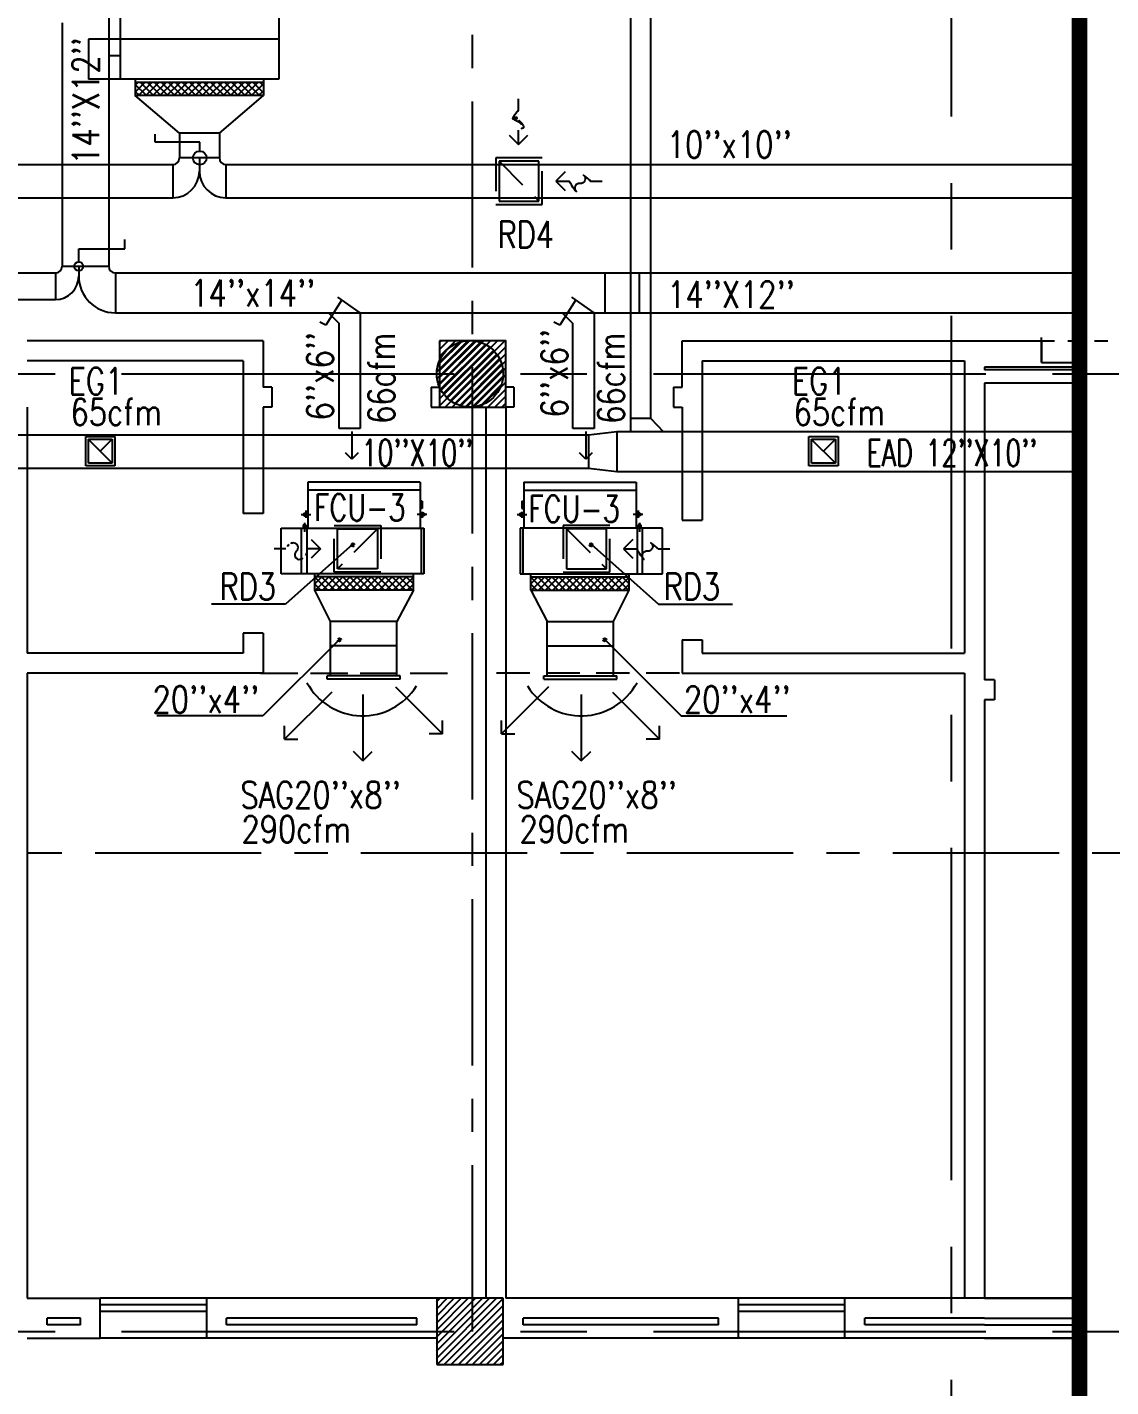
# Model space of a CAD drawing. Extents: x 417866200 to 417866302, y 43498034 to 43498122.
# Drawn here: x 417866259.87 to 417866268.02, y 43498040.02 to 43498050.24 of the extents above; entities that cross this region are included whole.
import ezdxf

# ---------------------------------------------------------------- set-up
doc = ezdxf.new("R2010")
doc.units = 0
doc.header["$MEASUREMENT"] = 0
for name, pattern in [('CENTER', [2, 1.25, -0.25, 0.25, -0.25]), ('CENTER2', [1.125, 0.75, -0.125, 0.125, -0.125]), ('CENTERX2', [4, 2.5, -0.5, 0.5, -0.5]), ('HIDDEN', [0.375, 0.25, -0.125])]:
    doc.linetypes.add(name, pattern=pattern)
doc.layers.get('0').update_dxf_attribs({"linetype": 'CONTINUOUS'})
for name, color, linetype in [('AXES', 11, 'CENTERX2'), ('AXES1', 11, 'CENTER'), ('COL', 7, 'CONTINUOUS'), ('DUCT', 6, 'CONTINUOUS'), ('ELEV', 2, 'CONTINUOUS'), ('EXDUCT', 10, 'CONTINUOUS'), ('FCU', 6, 'CONTINUOUS'), ('FHC', 9, 'CONTINUOUS'), ('HAT', 11, 'CONTINUOUS'), ('INSUL', 9, 'CONTINUOUS'), ('M-EGU.', 2, 'CONTINUOUS'), ('M-TEXT', 2, 'CONTINUOUS'), ('PSUPPLY', 3, 'HIDDEN'), ('WALL', 9, 'CONTINUOUS'), ('WIN', 9, 'CONTINUOUS')]:
    doc.layers.add(name, color=color, linetype=linetype)
doc.styles.add('ROMANS', font='ROMANS.shx', dxfattribs={"width": 0.6})

# ---------------------------------------------------------------- blocks, each defined once
blk = doc.blocks.new('*X56')
at = {"color": 0}
for p, q in [((193089, 10708), (193542, 11161)), ((193089, 10761), (193488, 11161)), ((193089, 10814), (193435, 11161)), ((193089, 10867), (193382, 11161)), ((193089, 10920), (193329, 11161)), ((193089, 10973), (193276, 11161)), ((193089, 11026), (193223, 11161)), ((193089, 11079), (193170, 11161)), ((193089, 11132), (193117, 11161)), ((193095, 10661), (193589, 11155)), ((193148, 10661), (193589, 11102)), ((193201, 10661), (193589, 11049)), ((193254, 10661), (193589, 10996)), ((193307, 10661), (193589, 10943)), ((193360, 10661), (193589, 10890)), ((193413, 10661), (193589, 10837)), ((193466, 10661), (193589, 10784)), ((193519, 10661), (193589, 10731)), ((193572, 10661), (193589, 10678))]:
    blk.add_line(p, q, dxfattribs=at)
blk = doc.blocks.new('*X45')
at = {"color": 0}
for p, q in [((73379, 125458), (73871, 125950)), ((73379, 125511), (73818, 125950)), ((73379, 125564), (73765, 125950)), ((73379, 125617), (73712, 125950)), ((73379, 125670), (73659, 125950)), ((73379, 125723), (73606, 125950)), ((73379, 125776), (73553, 125950)), ((73379, 125829), (73500, 125950)), ((73379, 125882), (73447, 125950)), ((73379, 125935), (73394, 125950)), ((73424, 125450), (73879, 125905)), ((73477, 125450), (73879, 125852)), ((73530, 125450), (73879, 125799)), ((73583, 125450), (73879, 125746)), ((73636, 125450), (73879, 125692)), ((73690, 125450), (73879, 125639)), ((73743, 125450), (73879, 125586)), ((73796, 125450), (73879, 125533)), ((73849, 125450), (73879, 125480))]:
    blk.add_line(p, q, dxfattribs=at)
blk = doc.blocks.new('COL50')
at = {"layer": 'COL'}
blk.add_lwpolyline([(-250, 250), (-250, -250), (250, -250), (250, 250)], close=True, dxfattribs=at)
blk = doc.blocks.new('*X25')
at = {"color": 0}
for p, q in [((-750, 2538), (-672, 2616)), ((-750, 2591), (-725, 2616)), ((-660, 2516), (-750, 2606)), ((-719, 2516), (-619, 2616)), ((-607, 2516), (-707, 2616)), ((-666, 2516), (-566, 2616)), ((-554, 2516), (-654, 2616)), ((-613, 2516), (-513, 2616)), ((-501, 2516), (-601, 2616)), ((-560, 2516), (-460, 2616)), ((-448, 2516), (-548, 2616)), ((-507, 2516), (-407, 2616)), ((-394, 2516), (-494, 2616)), ((-454, 2516), (-354, 2616)), ((-341, 2516), (-441, 2616)), ((-401, 2516), (-301, 2616)), ((-288, 2516), (-388, 2616)), ((-348, 2516), (-248, 2616)), ((-235, 2516), (-335, 2616)), ((-295, 2516), (-195, 2616)), ((-182, 2516), (-282, 2616)), ((-242, 2516), (-142, 2616)), ((-129, 2516), (-229, 2616)), ((-189, 2516), (-89, 2616)), ((-76, 2516), (-176, 2616)), ((-136, 2516), (-36, 2616)), ((-23, 2516), (-123, 2616)), ((-83, 2516), (17, 2616)), ((30, 2516), (-70, 2616)), ((-30, 2516), (70, 2616)), ((83, 2516), (-17, 2616)), ((23, 2516), (123, 2616)), ((136, 2516), (36, 2616)), ((76, 2516), (176, 2616)), ((189, 2516), (89, 2616)), ((129, 2516), (215, 2601)), ((215, 2543), (142, 2616)), ((215, 2596), (195, 2616)), ((-713, 2516), (-750, 2553)), ((182, 2516), (215, 2548))]:
    blk.add_line(p, q, dxfattribs=at)
blk = doc.blocks.new('WAP16')
at = {"color": 6}
for p, q in [((-597, 0), (-597, -737)), ((-597, 0), (597, 0)), ((597, 0), (597, -737)), ((-597, -437), (597, -437)), ((-597, -737), (597, -737))]:
    blk.add_line(p, q, dxfattribs=at)
at = {"color": 3}
for p, q in [((-597, -32), (597, -32)), ((597, -437), (835, -437)), ((835, -437), (835, -737)), ((597, -562), (670, -562)), ((-482, -737), (-482, -862)), ((-482, -762), (482, -762)), ((482, -737), (482, -862)), ((597, -737), (835, -737)), ((-482, -862), (482, -862))]:
    blk.add_line(p, q, dxfattribs=at)
at = {"color": 11}
blk.add_blockref('*X25', (268, -3378), dxfattribs=at)
blk = doc.blocks.new('*X58')
at = {"color": 0}
for p, q in [((16890, -2467), (16943, -2414)), ((16890, -2520), (16990, -2420)), ((16990, -2512), (16892, -2414)), ((16990, -2459), (16945, -2414)), ((16990, -2565), (16890, -2465)), ((16890, -2573), (16990, -2473)), ((16990, -2619), (16890, -2519)), ((16890, -2626), (16990, -2526)), ((16990, -2672), (16890, -2572)), ((16890, -2679), (16990, -2579)), ((16990, -2725), (16890, -2625)), ((16890, -2732), (16990, -2632)), ((16990, -2778), (16890, -2678)), ((16890, -2785), (16990, -2685)), ((16990, -2831), (16890, -2731)), ((16890, -2838), (16990, -2738)), ((16990, -2884), (16890, -2784)), ((16890, -2891), (16990, -2791)), ((16990, -2937), (16890, -2837)), ((16890, -2944), (16990, -2844)), ((16990, -2990), (16890, -2890)), ((16890, -2997), (16990, -2897)), ((16990, -3043), (16890, -2943)), ((16890, -3050), (16990, -2950)), ((16990, -3096), (16890, -2996)), ((16890, -3103), (16990, -3003)), ((16990, -3149), (16890, -3049)), ((16892, -3155), (16990, -3056)), ((16944, -3155), (16890, -3102)), ((16945, -3155), (16990, -3109))]:
    blk.add_line(p, q, dxfattribs=at)
blk = doc.blocks.new('*X59')
at = {"color": 0}
for p, q in [((16890, -2467), (16943, -2414)), ((16890, -2520), (16990, -2420)), ((16990, -2512), (16892, -2414)), ((16990, -2459), (16945, -2414)), ((16990, -2565), (16890, -2465)), ((16890, -2573), (16990, -2473)), ((16990, -2619), (16890, -2519)), ((16890, -2626), (16990, -2526)), ((16990, -2672), (16890, -2572)), ((16890, -2679), (16990, -2579)), ((16990, -2725), (16890, -2625)), ((16890, -2732), (16990, -2632)), ((16990, -2778), (16890, -2678)), ((16890, -2785), (16990, -2685)), ((16990, -2831), (16890, -2731)), ((16890, -2838), (16990, -2738)), ((16990, -2884), (16890, -2784)), ((16890, -2891), (16990, -2791)), ((16990, -2937), (16890, -2837)), ((16890, -2944), (16990, -2844)), ((16990, -2990), (16890, -2890)), ((16890, -2997), (16990, -2897)), ((16990, -3043), (16890, -2943)), ((16890, -3050), (16990, -2950)), ((16990, -3096), (16890, -2996)), ((16890, -3103), (16990, -3003)), ((16990, -3149), (16890, -3049)), ((16892, -3155), (16990, -3056)), ((16944, -3155), (16890, -3102)), ((16945, -3155), (16990, -3109))]:
    blk.add_line(p, q, dxfattribs=at)

msp = doc.modelspace()

# ---------------------------------------------------------------- hatches: boundary and pattern name
at = {"layer": 'HAT'}
h = msp.add_hatch(dxfattribs=at)
h.set_pattern_fill('ANSI31', color=256, scale=0.3, style=0)
h.set_pattern_definition([(45, (417866201.96366, 43498004.003636), (-0.026516504, 0.026516504), [])])
h.paths.add_polyline_path([(417866262.954, 43498047.638), (417866263.204, 43498047.638), (417866263.204, 43498047.888, 0.414214)])
h.paths.add_polyline_path([(417866263.204, 43498047.888), (417866263.204, 43498047.638), (417866263.454, 43498047.638, 0.414214)])
h.paths.add_polyline_path([(417866263.454, 43498047.638), (417866263.204, 43498047.638), (417866263.204, 43498047.388, 0.414214)])
h.paths.add_polyline_path([(417866263.204, 43498047.638), (417866262.954, 43498047.638, 0.414214), (417866263.204, 43498047.388)])

# ---------------------------------------------------------------- linework, layer by layer
at = {"layer": 'AXES'}
for p, q in [((417866266.824, 43498033.573), (417866266.824, 43498111.285)), ((417866200.584, 43498047.637), (417866268.624, 43498047.637)), ((417866200.584, 43498040.437), (417866268.624, 43498040.437))]:
    msp.add_line(p, q, dxfattribs=at)
at = {"layer": 'AXES1'}
for p, q in [((417866263.224, 43498040.437), (417866263.224, 43498099.257)), ((417866210.384, 43498044.037), (417866268.624, 43498044.037))]:
    msp.add_line(p, q, dxfattribs=at)
at = {"layer": 'COL'}
for p, q in [((417866263.454, 43498040.687), (417866262.954, 43498040.687)), ((417866262.954, 43498040.687), (417866262.954, 43498040.187)), ((417866263.454, 43498040.187), (417866263.454, 43498040.687)), ((417866262.954, 43498040.187), (417866263.454, 43498040.187))]:
    msp.add_line(p, q, dxfattribs=at)
at = {"layer": 'DUCT', "linetype": 'ByBlock'}
for p, q in [((417866260.487, 43498053.748), (417866260.487, 43498048.447)), ((417866260.137, 43498050.278), (417866260.137, 43498048.447)), ((417866261.019, 43498049.449), (417866260.687, 43498049.73)), ((417866261.319, 43498049.449), (417866261.652, 43498049.73)), ((417866260.837, 43498049.381), (417866260.837, 43498049.44)), ((417866261.172, 43498049.381), (417866260.837, 43498049.381)), ((417866261.019, 43498049.449), (417866261.019, 43498049.262)), ((417866261.319, 43498049.449), (417866261.019, 43498049.449)), ((417866261.172, 43498049.313), (417866261.172, 43498049.381)), ((417866261.319, 43498049.449), (417866261.319, 43498049.262)), ((417866261.319, 43498049.262), (417866261.019, 43498049.262)), ((417866261.169, 43498049.262), (417866261.169, 43498049.162)), ((417866256.794, 43498049.212), (417866260.969, 43498049.212)), ((417866260.969, 43498049.212), (417866260.969, 43498048.962)), ((417866261.369, 43498049.212), (417866261.369, 43498048.962)), ((417866261.369, 43498049.212), (417866267.764, 43498049.212)), ((417866256.794, 43498048.962), (417866260.969, 43498048.962)), ((417866261.369, 43498048.962), (417866267.764, 43498048.962)), ((417866260.137, 43498048.447), (417866260.487, 43498048.447)), ((417866260.262, 43498048.447), (417866260.262, 43498048.372)), ((417866256.481, 43498048.397), (417866260.087, 43498048.397)), ((417866260.087, 43498048.397), (417866260.087, 43498048.197)), ((417866260.537, 43498048.397), (417866260.537, 43498048.097)), ((417866260.537, 43498048.397), (417866267.764, 43498048.397)), ((417866264.219, 43498048.397), (417866264.219, 43498048.097)), ((417866264.477, 43498048.397), (417866264.477, 43498048.097)), ((417866255.395, 43498048.197), (417866260.087, 43498048.197)), ((417866260.537, 43498048.097), (417866267.764, 43498048.097))]:
    msp.add_line(p, q, dxfattribs=at)
at = {"layer": 'DUCT', "color": 2, "linetype": 'ByBlock'}
for p, q in [((417866260.609, 43498048.579), (417866260.609, 43498048.648)), ((417866260.262, 43498048.579), (417866260.609, 43498048.579)), ((417866260.262, 43498048.479), (417866260.262, 43498048.579))]:
    msp.add_line(p, q, dxfattribs=at)
at = {"layer": 'DUCT'}
for p, q in [((417866262.241, 43498048.194), (417866262.12, 43498048.003)), ((417866262.379, 43498048.097), (417866262.211, 43498048.215)), ((417866264, 43498048.194), (417866263.88, 43498048.003)), ((417866264.138, 43498048.097), (417866263.971, 43498048.215)), ((417866262.12, 43498048.003), (417866262.075, 43498048.026)), ((417866262.139, 43498048.097), (417866262.219, 43498048.017)), ((417866262.379, 43498048.097), (417866262.379, 43498047.226)), ((417866263.88, 43498048.003), (417866263.835, 43498048.026)), ((417866263.898, 43498048.097), (417866263.978, 43498048.017)), ((417866264.138, 43498048.097), (417866264.138, 43498047.226)), ((417866262.12, 43498048.003), (417866262.12, 43498048.003)), ((417866262.219, 43498047.226), (417866262.219, 43498048.017)), ((417866263.88, 43498048.003), (417866263.88, 43498048.003)), ((417866263.978, 43498047.226), (417866263.978, 43498048.017)), ((417866262.379, 43498047.226), (417866262.219, 43498047.226)), ((417866264.138, 43498047.226), (417866263.978, 43498047.226))]:
    msp.add_line(p, q, dxfattribs=at)
at = {"layer": 'DUCT', "linetype": 'Continuous'}
for p, q in [((417866262.155, 43498045.776), (417866262.036, 43498046.011)), ((417866262.778, 43498046.011), (417866262.655, 43498045.776)), ((417866263.661, 43498046.011), (417866263.784, 43498045.776)), ((417866264.284, 43498045.776), (417866264.402, 43498046.011)), ((417866262.155, 43498045.593), (417866262.155, 43498045.776)), ((417866262.655, 43498045.776), (417866262.155, 43498045.776)), ((417866262.655, 43498045.593), (417866262.655, 43498045.776)), ((417866263.784, 43498045.593), (417866263.784, 43498045.776)), ((417866263.784, 43498045.776), (417866264.284, 43498045.776)), ((417866264.284, 43498045.593), (417866264.284, 43498045.776))]:
    msp.add_line(p, q, dxfattribs=at)
at = {"layer": 'DUCT', "linetype": 'ByBlock'}
msp.add_circle((417866261.172, 43498049.262), 0.0512, dxfattribs=at)
at = {"layer": 'DUCT', "color": 2, "linetype": 'ByBlock'}
msp.add_circle((417866260.262, 43498048.447), 0.0337, dxfattribs=at)
at = {"layer": 'DUCT', "linetype": 'ByBlock'}
for centre, radius, start, end in [((417866260.969, 43498049.262), 0.05, 270, 0), ((417866261.369, 43498049.262), 0.05, 180, 270), ((417866260.969, 43498049.162), 0.2, 270, 0), ((417866261.369, 43498049.162), 0.2, 180, 270), ((417866260.087, 43498048.447), 0.05, 270, 0), ((417866260.537, 43498048.447), 0.05, 180, 270), ((417866260.087, 43498048.372), 0.175, 270, 0), ((417866260.537, 43498048.372), 0.275, 180, 270)]:
    msp.add_arc(centre, radius, start, end, dxfattribs=at)
at = {"layer": 'ELEV', "linetype": 'CENTER2', "const_width": 0.12}
msp.add_lwpolyline([(417866267.788, 43498038.037), (417866267.788, 43498101.657)], dxfattribs=at)
at = {"layer": 'EXDUCT', "linetype": 'ByBlock'}
for p, q in [((417866264.413, 43498047.201), (417866264.413, 43498052.819)), ((417866264.563, 43498047.301), (417866264.563, 43498052.819)), ((417866264.563, 43498047.301), (417866264.413, 43498047.301)), ((417866264.563, 43498047.301), (417866264.66, 43498047.201)), ((417866264.095, 43498047.176), (417866258.403, 43498047.176)), ((417866264.308, 43498047.201), (417866264.095, 43498047.176)), ((417866264.095, 43498047.176), (417866264.095, 43498046.926)), ((417866264.308, 43498047.201), (417866264.308, 43498046.901)), ((417866267.764, 43498047.201), (417866264.308, 43498047.201)), ((417866264.095, 43498046.926), (417866258.403, 43498046.926)), ((417866264.308, 43498046.901), (417866264.095, 43498046.926)), ((417866267.764, 43498046.901), (417866264.308, 43498046.901))]:
    msp.add_line(p, q, dxfattribs=at)
at = {"layer": 'FCU', "color": 6}
for p, q in [((417866262.829, 43498046.823), (417866261.985, 43498046.823)), ((417866261.985, 43498046.823), (417866261.985, 43498046.477)), ((417866262.829, 43498046.823), (417866262.829, 43498046.477)), ((417866263.609, 43498046.823), (417866264.454, 43498046.823)), ((417866263.609, 43498046.823), (417866263.609, 43498046.477)), ((417866264.454, 43498046.823), (417866264.454, 43498046.477)), ((417866261.938, 43498046.477), (417866262.858, 43498046.477)), ((417866261.938, 43498046.134), (417866261.938, 43498046.477)), ((417866262.858, 43498046.477), (417866262.858, 43498046.134)), ((417866264.501, 43498046.477), (417866263.581, 43498046.477)), ((417866263.581, 43498046.477), (417866263.581, 43498046.134)), ((417866264.501, 43498046.134), (417866264.501, 43498046.477)), ((417866262.858, 43498046.134), (417866261.938, 43498046.134)), ((417866263.581, 43498046.134), (417866264.501, 43498046.134))]:
    msp.add_line(p, q, dxfattribs=at)
at = {"layer": 'FCU', "color": 3}
for p, q in [((417866262.829, 43498046.762), (417866261.985, 43498046.762)), ((417866263.609, 43498046.762), (417866264.454, 43498046.762)), ((417866261.955, 43498046.591), (417866261.985, 43498046.591)), ((417866261.955, 43498046.591), (417866261.955, 43498046.571)), ((417866261.97, 43498046.61), (417866261.97, 43498046.554)), ((417866262.844, 43498046.681), (417866262.829, 43498046.681)), ((417866262.844, 43498046.626), (417866262.829, 43498046.626)), ((417866262.859, 43498046.591), (417866262.829, 43498046.591)), ((417866262.844, 43498046.681), (417866262.844, 43498046.626)), ((417866262.844, 43498046.601), (417866262.844, 43498046.554)), ((417866262.859, 43498046.591), (417866262.859, 43498046.571)), ((417866263.579, 43498046.591), (417866263.579, 43498046.571)), ((417866263.579, 43498046.591), (417866263.609, 43498046.591)), ((417866263.594, 43498046.681), (417866263.609, 43498046.681)), ((417866263.594, 43498046.681), (417866263.594, 43498046.626)), ((417866263.594, 43498046.626), (417866263.609, 43498046.626)), ((417866263.594, 43498046.601), (417866263.594, 43498046.554)), ((417866264.484, 43498046.591), (417866264.454, 43498046.591)), ((417866264.469, 43498046.61), (417866264.469, 43498046.554)), ((417866264.484, 43498046.591), (417866264.484, 43498046.571)), ((417866261.935, 43498046.581), (417866262.007, 43498046.581)), ((417866261.949, 43498046.502), (417866261.969, 43498046.502)), ((417866261.949, 43498046.502), (417866261.949, 43498046.477)), ((417866261.955, 43498046.571), (417866261.985, 43498046.571)), ((417866261.959, 43498046.518), (417866261.959, 43498046.449)), ((417866261.969, 43498046.502), (417866261.969, 43498046.477)), ((417866262.879, 43498046.581), (417866262.806, 43498046.581)), ((417866262.859, 43498046.571), (417866262.829, 43498046.571)), ((417866263.559, 43498046.581), (417866263.632, 43498046.581)), ((417866263.579, 43498046.571), (417866263.609, 43498046.571)), ((417866264.504, 43498046.581), (417866264.431, 43498046.581)), ((417866264.484, 43498046.571), (417866264.454, 43498046.571)), ((417866264.489, 43498046.502), (417866264.469, 43498046.502)), ((417866264.469, 43498046.502), (417866264.469, 43498046.477)), ((417866264.479, 43498046.518), (417866264.479, 43498046.449)), ((417866264.489, 43498046.502), (417866264.489, 43498046.477)), ((417866261.785, 43498046.134), (417866261.785, 43498046.477)), ((417866261.785, 43498046.477), (417866261.938, 43498046.477)), ((417866261.976, 43498046.477), (417866261.976, 43498046.134)), ((417866262.837, 43498046.477), (417866262.837, 43498046.134)), ((417866263.601, 43498046.477), (417866263.601, 43498046.134)), ((417866264.462, 43498046.477), (417866264.462, 43498046.134)), ((417866264.653, 43498046.477), (417866264.501, 43498046.477)), ((417866264.653, 43498046.134), (417866264.653, 43498046.477)), ((417866261.938, 43498046.134), (417866261.785, 43498046.134)), ((417866262.036, 43498046.011), (417866262.036, 43498046.134)), ((417866262.778, 43498046.111), (417866262.036, 43498046.111)), ((417866262.778, 43498046.011), (417866262.778, 43498046.134)), ((417866263.661, 43498046.011), (417866263.661, 43498046.134)), ((417866263.661, 43498046.111), (417866264.402, 43498046.111)), ((417866264.402, 43498046.011), (417866264.402, 43498046.134)), ((417866264.501, 43498046.134), (417866264.653, 43498046.134)), ((417866262.778, 43498046.011), (417866262.036, 43498046.011)), ((417866263.661, 43498046.011), (417866264.402, 43498046.011))]:
    msp.add_line(p, q, dxfattribs=at)
at = {"layer": 'FHC', "color": 250, "linetype": 'HIDDEN', "ltscale": 0.25}
msp.add_line((417866267.501, 43498047.887), (417866268.421, 43498047.887), dxfattribs=at)
at = {"layer": 'FHC', "linetype": 'ByBlock', "ltscale": 0.3}
msp.add_lwpolyline([(417866267.501, 43498047.722), (417866267.501, 43498047.912)], dxfattribs=at)
at = {"layer": 'INSUL'}
for p, q in [((417866260.024, 43498040.487), (417866260.024, 43498040.537)), ((417866260.274, 43498040.537), (417866260.024, 43498040.537)), ((417866260.274, 43498040.487), (417866260.024, 43498040.487)), ((417866260.274, 43498040.487), (417866260.274, 43498040.537)), ((417866262.804, 43498040.537), (417866261.374, 43498040.537)), ((417866261.374, 43498040.487), (417866261.374, 43498040.537)), ((417866262.804, 43498040.487), (417866261.374, 43498040.487)), ((417866262.804, 43498040.487), (417866262.804, 43498040.537)), ((417866263.604, 43498040.487), (417866263.604, 43498040.537)), ((417866265.074, 43498040.537), (417866263.604, 43498040.537)), ((417866265.074, 43498040.487), (417866263.604, 43498040.487)), ((417866265.074, 43498040.487), (417866265.074, 43498040.537)), ((417866266.174, 43498040.487), (417866266.174, 43498040.537)), ((417866267.074, 43498040.537), (417866266.174, 43498040.537)), ((417866266.174, 43498040.487), (417866266.174, 43498040.537)), ((417866267.074, 43498040.487), (417866266.174, 43498040.487)), ((417866267.074, 43498040.537), (417866267.788, 43498040.537)), ((417866267.074, 43498040.487), (417866267.788, 43498040.487))]:
    msp.add_line(p, q, dxfattribs=at)
at = {"layer": 'M-EGU.'}
for p, q in [((417866263.57, 43498049.62), (417866263.57, 43498049.706)), ((417866263.57, 43498049.363), (417866263.57, 43498049.47)), ((417866263.499, 43498049.434), (417866263.57, 43498049.363)), ((417866263.57, 43498049.363), (417866263.64, 43498049.434)), ((417866263.423, 43498049.237), (417866263.423, 43498048.937)), ((417866263.723, 43498049.237), (417866263.423, 43498049.237)), ((417866263.723, 43498048.937), (417866263.723, 43498049.237)), ((417866263.921, 43498049.157), (417866263.85, 43498049.087)), ((417866263.85, 43498049.087), (417866263.921, 43498049.016)), ((417866263.85, 43498049.087), (417866263.951, 43498049.087)), ((417866264.111, 43498049.087), (417866264.199, 43498049.087)), ((417866263.423, 43498048.937), (417866263.723, 43498048.937)), ((417866262.315, 43498047.204), (417866262.315, 43498046.997)), ((417866264.075, 43498047.204), (417866264.075, 43498046.997)), ((417866260.334, 43498046.966), (417866260.334, 43498047.146)), ((417866260.334, 43498047.146), (417866260.514, 43498047.146)), ((417866260.514, 43498047.146), (417866260.514, 43498046.966)), ((417866265.772, 43498046.966), (417866265.772, 43498047.146)), ((417866265.772, 43498047.146), (417866265.952, 43498047.146)), ((417866265.952, 43498047.146), (417866265.952, 43498046.966)), ((417866262.315, 43498046.997), (417866262.268, 43498047.044)), ((417866262.362, 43498047.044), (417866262.315, 43498046.997)), ((417866264.075, 43498046.997), (417866264.027, 43498047.044)), ((417866264.122, 43498047.044), (417866264.075, 43498046.997)), ((417866260.514, 43498046.966), (417866260.334, 43498046.966)), ((417866265.952, 43498046.966), (417866265.772, 43498046.966)), ((417866262.01, 43498046.393), (417866262.08, 43498046.322)), ((417866262.208, 43498046.172), (417866262.208, 43498046.472)), ((417866262.208, 43498046.472), (417866262.508, 43498046.472)), ((417866262.508, 43498046.472), (417866262.508, 43498046.172)), ((417866263.931, 43498046.472), (417866263.931, 43498046.172)), ((417866264.231, 43498046.472), (417866263.931, 43498046.472)), ((417866264.231, 43498046.172), (417866264.231, 43498046.472)), ((417866264.429, 43498046.393), (417866264.358, 43498046.322)), ((417866261.82, 43498046.322), (417866261.731, 43498046.322)), ((417866262.08, 43498046.322), (417866261.979, 43498046.322)), ((417866262.08, 43498046.322), (417866262.01, 43498046.251)), ((417866264.358, 43498046.322), (417866264.429, 43498046.251)), ((417866264.358, 43498046.322), (417866264.459, 43498046.322)), ((417866264.618, 43498046.322), (417866264.707, 43498046.322)), ((417866262.036, 43498046.011), (417866262.036, 43498046.134)), ((417866262.508, 43498046.172), (417866262.208, 43498046.172)), ((417866263.931, 43498046.172), (417866264.231, 43498046.172)), ((417866262.655, 43498045.593), (417866262.155, 43498045.593)), ((417866262.155, 43498045.368), (417866262.155, 43498045.593)), ((417866262.655, 43498045.368), (417866262.655, 43498045.593)), ((417866263.784, 43498045.593), (417866264.284, 43498045.593)), ((417866263.784, 43498045.368), (417866263.784, 43498045.593)), ((417866264.284, 43498045.368), (417866264.284, 43498045.593)), ((417866262.13, 43498045.343), (417866262.13, 43498045.368)), ((417866262.68, 43498045.368), (417866262.13, 43498045.368)), ((417866262.68, 43498045.343), (417866262.68, 43498045.368)), ((417866263.759, 43498045.343), (417866263.759, 43498045.368)), ((417866263.759, 43498045.368), (417866264.309, 43498045.368)), ((417866264.309, 43498045.343), (417866264.309, 43498045.368)), ((417866262.68, 43498045.343), (417866262.13, 43498045.343)), ((417866262.644, 43498045.284), (417866262.998, 43498044.931)), ((417866263.794, 43498045.284), (417866263.441, 43498044.931)), ((417866263.759, 43498045.343), (417866264.309, 43498045.343)), ((417866262.164, 43498045.244), (417866261.81, 43498044.891)), ((417866262.397, 43498045.227), (417866262.397, 43498044.727)), ((417866264.041, 43498045.227), (417866264.041, 43498044.727)), ((417866264.275, 43498045.244), (417866264.628, 43498044.891)), ((417866261.81, 43498044.891), (417866261.81, 43498044.991)), ((417866262.998, 43498044.931), (417866262.998, 43498045.031)), ((417866263.441, 43498044.931), (417866263.441, 43498045.031)), ((417866264.628, 43498044.891), (417866264.628, 43498044.991)), ((417866261.81, 43498044.891), (417866261.91, 43498044.891)), ((417866262.998, 43498044.931), (417866262.898, 43498044.931)), ((417866263.441, 43498044.931), (417866263.541, 43498044.931)), ((417866264.628, 43498044.891), (417866264.528, 43498044.891)), ((417866262.397, 43498044.727), (417866262.327, 43498044.798)), ((417866262.397, 43498044.727), (417866262.468, 43498044.798)), ((417866264.041, 43498044.727), (417866263.97, 43498044.798)), ((417866264.041, 43498044.727), (417866264.112, 43498044.798))]:
    msp.add_line(p, q, dxfattribs=at)
at = {"layer": 'M-EGU.', "linetype": 'HIDDEN'}
for p, q in [((417866263.398, 43498049.262), (417866263.398, 43498048.912)), ((417866263.748, 43498049.262), (417866263.398, 43498049.262)), ((417866263.748, 43498048.912), (417866263.748, 43498049.262)), ((417866263.423, 43498049.237), (417866263.723, 43498048.937)), ((417866263.398, 43498048.912), (417866263.748, 43498048.912)), ((417866260.314, 43498046.946), (417866260.314, 43498047.166)), ((417866260.314, 43498047.166), (417866260.534, 43498047.166)), ((417866260.514, 43498046.966), (417866260.334, 43498047.146)), ((417866260.424, 43498047.056), (417866260.514, 43498047.146)), ((417866260.534, 43498047.166), (417866260.534, 43498046.946)), ((417866265.752, 43498046.946), (417866265.752, 43498047.166)), ((417866265.752, 43498047.166), (417866265.972, 43498047.166)), ((417866265.952, 43498046.966), (417866265.772, 43498047.146)), ((417866265.862, 43498047.056), (417866265.952, 43498047.146)), ((417866265.972, 43498047.166), (417866265.972, 43498046.946)), ((417866260.534, 43498046.946), (417866260.314, 43498046.946)), ((417866265.972, 43498046.946), (417866265.752, 43498046.946)), ((417866262.183, 43498046.147), (417866262.183, 43498046.497)), ((417866262.183, 43498046.497), (417866262.533, 43498046.497)), ((417866262.533, 43498046.497), (417866262.533, 43498046.147)), ((417866263.906, 43498046.497), (417866263.906, 43498046.147)), ((417866264.256, 43498046.497), (417866263.906, 43498046.497)), ((417866264.256, 43498046.147), (417866264.256, 43498046.497)), ((417866262.508, 43498046.472), (417866262.208, 43498046.172)), ((417866263.931, 43498046.472), (417866264.231, 43498046.172)), ((417866262.533, 43498046.147), (417866262.183, 43498046.147)), ((417866263.906, 43498046.147), (417866264.256, 43498046.147)), ((417866261.629, 43498045.387), (417866263.041, 43498045.387)), ((417866261.66, 43498045.387), (417866263.072, 43498045.387)), ((417866264.779, 43498045.387), (417866263.279, 43498045.387))]:
    msp.add_line(p, q, dxfattribs=at)
at = {"layer": 'M-EGU.'}
for points in [[(417866263.57, 43498049.62, -0.187862), (417866263.533, 43498049.597, -0.202645), (417866263.523, 43498049.558, -0.616915), (417866263.573, 43498049.542, 0.668708), (417866263.62, 43498049.523, 0.194285), (417866263.606, 43498049.487, 0.186051), (417866263.57, 43498049.47)], [(417866264.111, 43498049.087, -0.1324), (417866264.088, 43498049.119, -0.15664), (417866264.057, 43498049.132, -0.736612), (417866264.032, 43498049.069, 0.774232), (417866264.004, 43498049.008, 0.203349), (417866263.962, 43498049.035, 0.193808), (417866263.951, 43498049.087)], [(417866264.618, 43498046.322, -0.1324), (417866264.596, 43498046.354, -0.15664), (417866264.565, 43498046.367, -0.736612), (417866264.54, 43498046.304, 0.774232), (417866264.512, 43498046.243, 0.203349), (417866264.47, 43498046.271, 0.193808), (417866264.459, 43498046.322)]]:
    msp.add_lwpolyline(points, format="xyb", dxfattribs=at)
for centre, radius, start, end in [((417866261.891, 43498046.297), 0.0752, 130.2116, 160.38), ((417866261.877, 43498046.313), 0.0545, 94.6015, 130.2115), ((417866261.876, 43498046.331), 0.0355, 309.0977, 94.6008), ((417866261.92, 43498046.277), 0.0345, 129.0976, 280.0904), ((417866261.91, 43498046.31), 0.0704, 326.0681, 9.9418), ((417866261.915, 43498046.306), 0.0644, 280.0911, 326.0683)]:
    msp.add_arc(centre, radius, start, end, dxfattribs=at)
for centre, major_axis, start_param, end_param in [((417866262.397, 43498045.543), (-0.001, 0.477), 2.066161, 4.153666), ((417866264.041, 43498045.543), (0.001, 0.477), 2.12952, 4.217024)]:
    msp.add_ellipse(centre, major_axis=major_axis, ratio=0.999985, start_param=start_param, end_param=end_param, dxfattribs=at)
at = {"layer": 'PSUPPLY', "color": 4, "linetype": 'Continuous'}
for p, q in [((417866262.323, 43498046.357), (417866261.817, 43498045.905)), ((417866264.115, 43498046.357), (417866264.621, 43498045.905)), ((417866261.817, 43498045.905), (417866261.259, 43498045.905)), ((417866264.621, 43498045.905), (417866265.179, 43498045.905)), ((417866262.224, 43498045.643), (417866261.646, 43498045.066)), ((417866264.215, 43498045.643), (417866264.793, 43498045.066)), ((417866261.646, 43498045.066), (417866260.85, 43498045.066)), ((417866264.793, 43498045.066), (417866265.588, 43498045.066))]:
    msp.add_line(p, q, dxfattribs=at)
at = {"layer": 'PSUPPLY', "linetype": 'Continuous'}
for centre, major_axis, start_param, end_param in [((417866262.323, 43498046.352), (0.00884, 0.00884), 5.497785, 8.639378), ((417866262.323, 43498046.352), (-0.00884, 0.00884), 0.7854, 3.926992), ((417866264.115, 43498046.352), (-0.00884, 0.00884), 3.926992, 7.068585), ((417866264.115, 43498046.352), (0.00884, 0.00884), 2.356193, 5.497785), ((417866262.222, 43498045.638), (-0.00884, 0.00884), 3.926992, 7.068585), ((417866262.222, 43498045.638), (0.00884, 0.00884), 2.356193, 5.497785), ((417866264.217, 43498045.638), (0.00884, 0.00884), 5.497785, 8.639378), ((417866264.217, 43498045.638), (-0.00884, 0.00884), 0.7854, 3.926992)]:
    msp.add_ellipse(centre, major_axis=major_axis, ratio=0.999997, start_param=start_param, end_param=end_param, dxfattribs=at)
at = {"layer": 'WALL'}
for p, q in [((417866261.649, 43498047.887), (417866259.874, 43498047.887)), ((417866261.649, 43498047.887), (417866261.649, 43498047.537)), ((417866264.799, 43498047.887), (417866267.501, 43498047.887)), ((417866264.799, 43498047.537), (417866264.799, 43498047.887)), ((417866267.501, 43498047.887), (417866267.501, 43498047.722)), ((417866261.499, 43498047.737), (417866261.499, 43498046.587)), ((417866264.949, 43498047.737), (417866264.949, 43498046.537)), ((417866266.924, 43498047.737), (417866266.924, 43498045.537)), ((417866267.501, 43498047.722), (417866267.788, 43498047.722)), ((417866267.788, 43498047.687), (417866267.074, 43498047.687)), ((417866267.074, 43498047.687), (417866267.074, 43498047.667)), ((417866267.788, 43498047.667), (417866267.074, 43498047.667)), ((417866261.713, 43498047.537), (417866261.649, 43498047.537)), ((417866261.713, 43498047.537), (417866261.713, 43498047.387)), ((417866262.913, 43498047.537), (417866262.913, 43498047.387)), ((417866262.913, 43498047.537), (417866262.974, 43498047.537)), ((417866263.534, 43498047.537), (417866263.474, 43498047.537)), ((417866263.534, 43498047.537), (417866263.534, 43498047.387)), ((417866264.734, 43498047.537), (417866264.799, 43498047.537)), ((417866264.734, 43498047.537), (417866264.734, 43498047.387)), ((417866267.074, 43498047.567), (417866267.074, 43498045.337)), ((417866267.788, 43498047.567), (417866267.074, 43498047.567)), ((417866259.874, 43498047.387), (417866259.874, 43498045.537)), ((417866261.713, 43498047.387), (417866261.649, 43498047.387)), ((417866261.649, 43498047.387), (417866261.649, 43498046.587)), ((417866262.913, 43498047.387), (417866262.974, 43498047.387)), ((417866263.324, 43498047.387), (417866263.324, 43498040.687)), ((417866263.534, 43498047.387), (417866263.474, 43498047.387)), ((417866263.474, 43498047.387), (417866263.474, 43498040.687)), ((417866264.734, 43498047.387), (417866264.799, 43498047.387)), ((417866264.799, 43498047.387), (417866264.799, 43498046.537)), ((417866266.924, 43498047.387), (417866266.924, 43498045.537)), ((417866267.074, 43498047.217), (417866267.074, 43498045.337)), ((417866261.499, 43498045.687), (417866261.499, 43498045.537)), ((417866261.649, 43498045.687), (417866261.649, 43498045.387)), ((417866264.799, 43498045.637), (417866264.799, 43498045.387)), ((417866264.949, 43498045.637), (417866264.949, 43498045.537)), ((417866259.874, 43498045.387), (417866259.874, 43498040.687)), ((417866266.924, 43498045.387), (417866266.924, 43498040.687)), ((417866267.149, 43498045.337), (417866267.149, 43498045.187)), ((417866267.074, 43498045.187), (417866267.074, 43498040.687)), ((417866259.874, 43498040.687), (417866260.424, 43498040.687)), ((417866260.424, 43498040.387), (417866260.424, 43498040.687)), ((417866263.324, 43498040.687), (417866261.224, 43498040.687)), ((417866261.224, 43498040.387), (417866261.224, 43498040.687)), ((417866265.224, 43498040.687), (417866263.474, 43498040.687)), ((417866265.224, 43498040.387), (417866265.224, 43498040.687)), ((417866266.024, 43498040.387), (417866266.024, 43498040.687)), ((417866267.074, 43498040.687), (417866266.024, 43498040.687)), ((417866266.024, 43498040.387), (417866266.024, 43498040.687)), ((417866267.074, 43498040.687), (417866267.788, 43498040.687)), ((417866267.074, 43498040.687), (417866267.788, 43498040.687)), ((417866267.788, 43498040.687), (417866267.077, 43498040.687)), ((417866259.874, 43498040.387), (417866260.424, 43498040.387)), ((417866262.954, 43498040.387), (417866261.224, 43498040.387)), ((417866265.224, 43498040.387), (417866263.454, 43498040.387)), ((417866267.074, 43498040.387), (417866266.024, 43498040.387)), ((417866267.074, 43498040.387), (417866267.788, 43498040.387)), ((417866267.074, 43498040.387), (417866267.788, 43498040.387)), ((417866267.788, 43498040.387), (417866267.077, 43498040.387))]:
    msp.add_line(p, q, dxfattribs=at)
at = {"layer": 'WALL', "linetype": 'ByBlock'}
for p, q in [((417866261.499, 43498047.737), (417866259.874, 43498047.737)), ((417866264.949, 43498047.737), (417866266.924, 43498047.737)), ((417866265.716, 43498047.737), (417866266.574, 43498047.737)), ((417866261.649, 43498046.587), (417866261.499, 43498046.587)), ((417866264.799, 43498046.537), (417866264.949, 43498046.537)), ((417866261.649, 43498045.687), (417866261.499, 43498045.687)), ((417866264.799, 43498045.637), (417866264.949, 43498045.637)), ((417866261.499, 43498045.537), (417866259.874, 43498045.537)), ((417866264.949, 43498045.537), (417866266.924, 43498045.537)), ((417866265.716, 43498045.537), (417866266.924, 43498045.537)), ((417866261.649, 43498045.387), (417866259.874, 43498045.387)), ((417866264.799, 43498045.387), (417866266.924, 43498045.387)), ((417866265.716, 43498045.387), (417866266.924, 43498045.387)), ((417866267.149, 43498045.337), (417866267.074, 43498045.337)), ((417866267.149, 43498045.337), (417866267.074, 43498045.337)), ((417866267.149, 43498045.187), (417866267.074, 43498045.187)), ((417866267.149, 43498045.187), (417866267.074, 43498045.187))]:
    msp.add_line(p, q, dxfattribs=at)
at = {"layer": 'WALL'}
msp.add_circle((417866263.204, 43498047.638), 0.25, dxfattribs=at)
at = {"layer": 'WIN'}
for p, q in [((417866261.224, 43498040.687), (417866260.424, 43498040.687)), ((417866266.024, 43498040.687), (417866265.224, 43498040.687)), ((417866266.024, 43498040.687), (417866265.716, 43498040.687)), ((417866261.224, 43498040.637), (417866260.424, 43498040.637)), ((417866261.224, 43498040.587), (417866260.424, 43498040.587)), ((417866266.024, 43498040.637), (417866265.224, 43498040.637)), ((417866266.024, 43498040.587), (417866265.224, 43498040.587)), ((417866266.024, 43498040.637), (417866265.716, 43498040.637)), ((417866266.024, 43498040.587), (417866265.716, 43498040.587)), ((417866261.224, 43498040.387), (417866260.424, 43498040.387)), ((417866266.024, 43498040.387), (417866265.224, 43498040.387)), ((417866266.024, 43498040.387), (417866265.716, 43498040.387))]:
    msp.add_line(p, q, dxfattribs=at)

# ---------------------------------------------------------------- block references
at = {"layer": 'COL', "xscale": 0.0009999871253967285, "yscale": 0.001000002026557922, "zscale": 0.001}
msp.add_blockref('COL50', (417866263.224, 43498047.637), dxfattribs=at)
msp.add_blockref('COL50', (417866263.224, 43498047.637), dxfattribs=at)
at = {"layer": 'FCU', "linetype": 'ByBlock', "xscale": -0.0009999871253967285, "yscale": 0.001000002026557922, "zscale": 0.001}
msp.add_blockref('WAP16', (417866261.169, 43498050.592), dxfattribs=at)
at = {"layer": 'FCU', "color": 11, "extrusion": (0, 0, -1), "xscale": 0.001000002026557922, "yscale": 0.0009999871253967285, "zscale": -0.001, "rotation": 270}
msp.add_blockref('*X59', (-417866259.623, 43498063.002), dxfattribs=at)
at = {"layer": 'FCU', "color": 11, "xscale": 0.001000002026557922, "yscale": 0.0009999871253967285, "zscale": 0.001, "rotation": 270}
msp.add_blockref('*X58', (417866266.816, 43498063.002), dxfattribs=at)
at = {"layer": 'HAT', "xscale": 0.0009999871253967285, "yscale": 0.001000002026557922, "zscale": 0.001}
for name, p in [('*X45', (417866189.595, 43497921.937)), ('*X56', (417866069.865, 43498029.526))]:
    msp.add_blockref(name, p, dxfattribs=at)

# ---------------------------------------------------------------- texts
at = {"layer": 'M-TEXT', "style": 'ROMANS', "width": 0.8}
for s, p in [("14''X12''", (417866260.414, 43498049.21)), ("6''x6''", (417866262.177, 43498047.288)), ('66cfm', (417866262.638, 43498047.262)), ("6''x6''", (417866263.94, 43498047.311)), ('66cfm', (417866264.366, 43498047.262))]:
    msp.add_text(s, height=0.2, rotation=90, dxfattribs=at).set_placement(p)
at = {"layer": 'M-TEXT', "style": 'ROMANS'}
for s, width, p in [("10''x10''", 0.8, (417866264.684, 43498049.262)), ('RD4', 0.8, (417866263.411, 43498048.585)), ("14''x14''", 0.8, (417866261.101, 43498048.144)), ("14''X12''", 0.8, (417866264.686, 43498048.134)), ('EG1', 0.8, (417866260.185, 43498047.483)), ('EG1', 0.8, (417866265.624, 43498047.483)), ('65cfm', 0.8, (417866260.2, 43498047.251)), ('65cfm', 0.8, (417866265.638, 43498047.251)), ("10''X10''", 0.7, (417866262.388, 43498046.943)), ("EAD 12''X10''", 0.7, (417866266.186, 43498046.943)), ('FCU-3', 0.75, (417866262.031, 43498046.532)), ('FCU-3', 0.75, (417866263.643, 43498046.523)), ('RD3', 0.8, (417866261.32, 43498045.938)), ('RD3', 0.8, (417866264.66, 43498045.938)), ("20''x4''", 0.8, (417866260.817, 43498045.089)), ("20''x4''", 0.8, (417866264.813, 43498045.089)), ("SAG20''x8''", 0.8, (417866261.477, 43498044.371)), ("SAG20''x8''", 0.8, (417866263.553, 43498044.371)), ('290cfm', 0.8, (417866261.486, 43498044.114)), ('290cfm', 0.8, (417866263.576, 43498044.114))]:
    msp.add_text(s, height=0.2, dxfattribs=dict(at, width=width)).set_placement(p)

doc.saveas('drawing.dxf')
